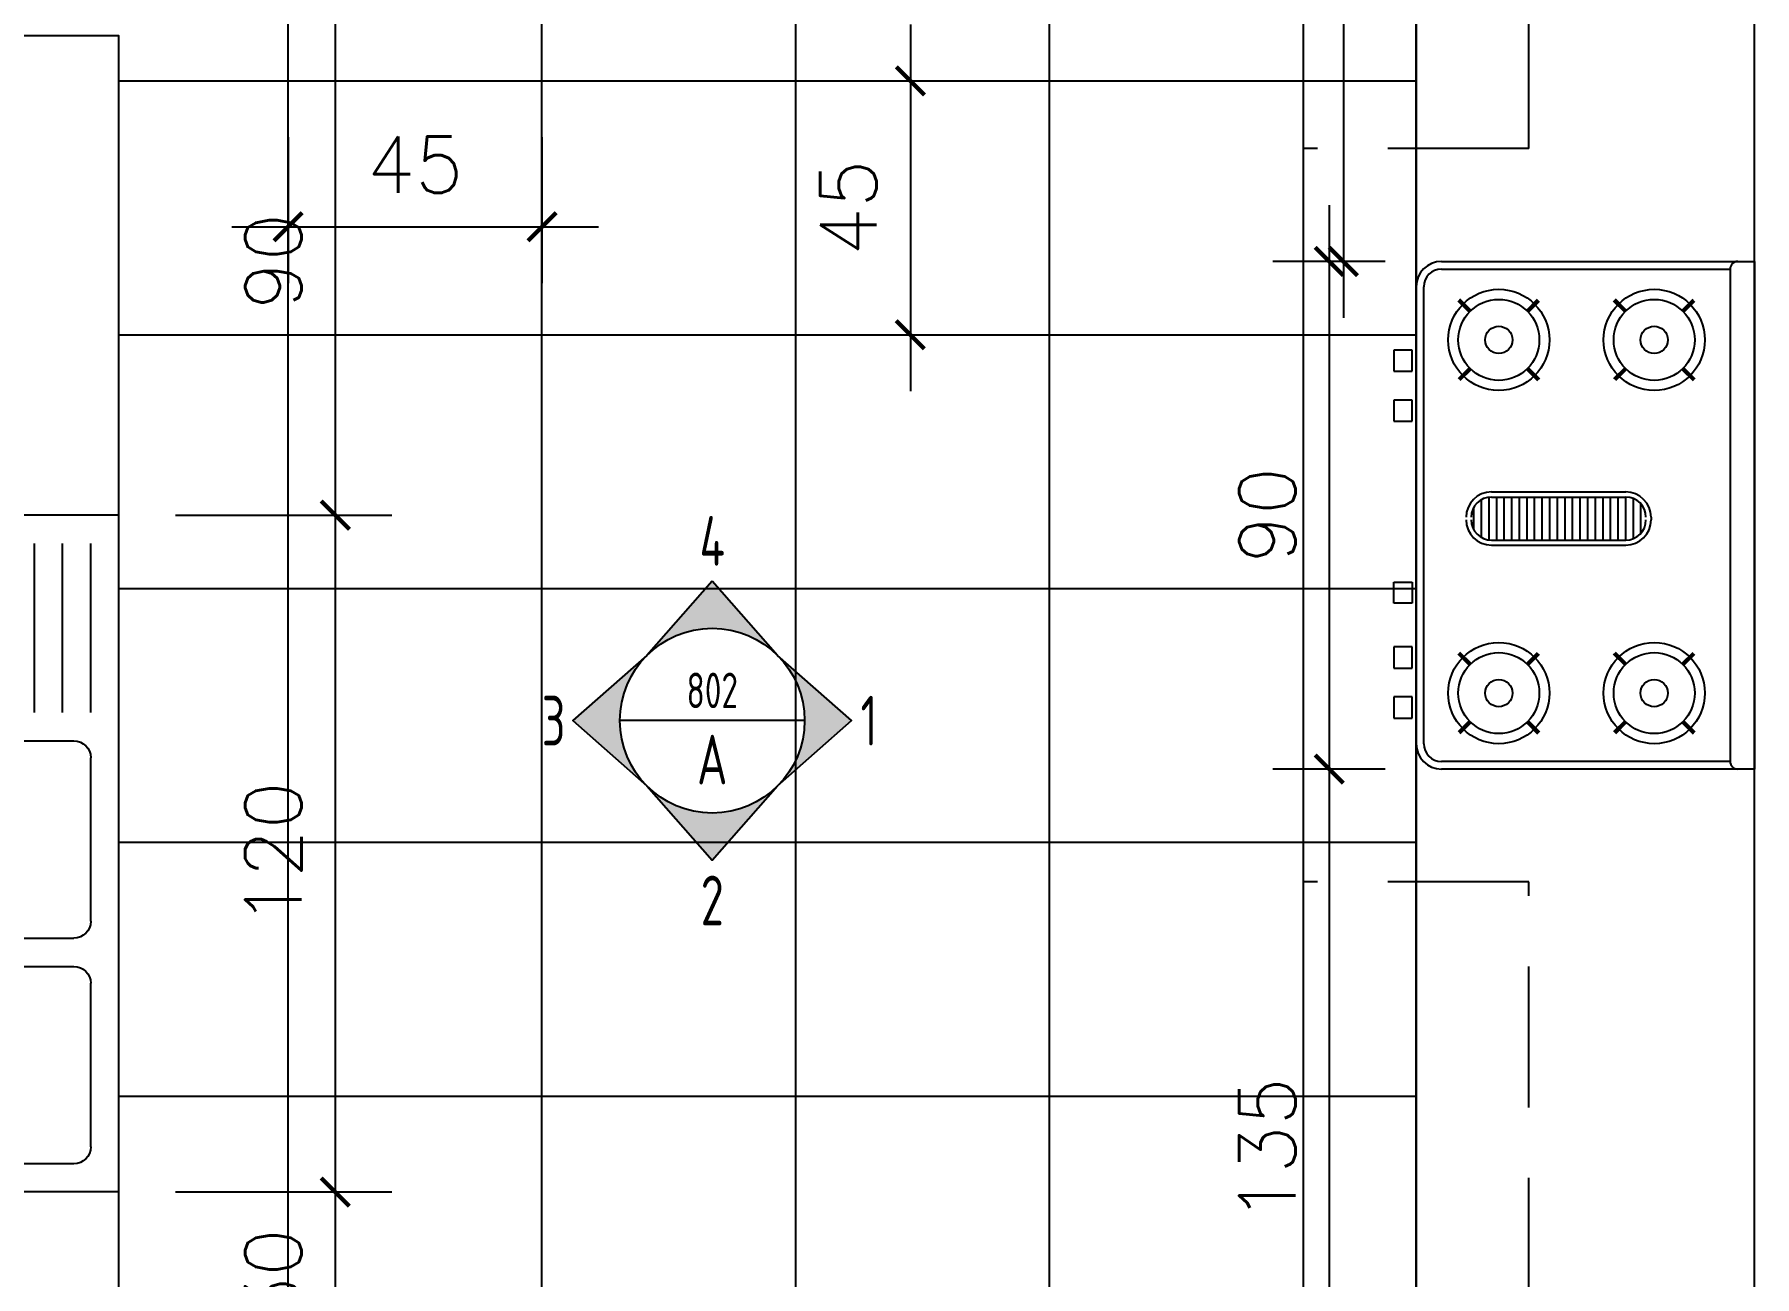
# Model space of a CAD drawing. Header units: centimetres. Extents: x -2623 to 107, y 3 to 2982.
# Drawn here: x -1710 to -1405, y 1813 to 2033.2 of the extents above; entities that cross this region are included whole.
import ezdxf
from ezdxf.enums import TextEntityAlignment as Align
from ezdxf.xclip import XClip

# ---------------------------------------------------------------- set-up
doc = ezdxf.new("R2010")
doc.units = ezdxf.units.CM
doc.header["$LTSCALE"] = 100
doc.header["$MEASUREMENT"] = 0
doc.header["$XCLIPFRAME"] = 0
doc.header["$PDMODE"] = 35
doc.linetypes.add('A0-01 FLOOR PLANS$0$HIDDEN', pattern=[0.375, 0.25, -0.125])
for name, color, linetype in [('A0-01 FLOOR PLANS$0$COUNTERS', 85, 'Continuous'), ('A0-01 FLOOR PLANS$0$KITCHEN', 11, 'Continuous'), ('A0-01 FLOOR PLANS$0$WALL-01', 7, 'Continuous'), ('COUNTERS', 85, 'Continuous'), ('DIM', 1, 'Continuous'), ('ID_Flooring_02', 127, 'Continuous')]:
    doc.layers.add(name, color=color, linetype=linetype)
doc.styles.add('HB25Small', font='ARCHSTYL.SHX', dxfattribs={"width": 0.8, "height": 2.5})
doc.styles.add('HB35Norm', font='ARCHSTYL.SHX', dxfattribs={"width": 0.8, "height": 3.5})
doc.styles.add('ROMANS', font='romans')
doc.dimstyles.new('AS-17-100', dxfattribs={"dimtxt": 10, "dimasz": 5, "dimexe": 10, "dimexo": 10, "dimgap": 6, "dimtad": 1, "dimtoh": 1, "dimdec": 0, "dimdsep": 46, "dimtxsty": 'ROMANS', "dimblk1": 'ARCHTICK', "dimblk2": 'ARCHTICK', "dimsah": 1, "dimcen": 25, "dimdle": 10, "dimclrd": 1, "dimclre": 1, "dimclrt": 2, "dimadec": 0, "dimazin": 0, "dimtfac": 1, "dimtdec": 0, "dimtofl": 0, "dimtmove": 2, "dimatfit": 3, "dimldrblk": 'ARCHTICK', "dimfxl": 1, "dimtolj": 1, "dimtzin": 0, "dimarcsym": 0})

# ---------------------------------------------------------------- blocks, each defined once
blk = doc.blocks.new('A0-01 FLOOR PLANS$0$KITCHEN_SINK-04')
at = {"layer": 'A0-01 FLOOR PLANS$0$KITCHEN'}
for p, q in [((-60, -60), (-60, 0)), ((-60, 0), (60, 0)), ((60, -60), (60, 0)), ((-25, -10), (-55, -10)), ((12, -10), (-17, -10)), ((52, -10), (23, -10)), ((-25, -15), (-55, -15)), ((-20, -13), (-20, -52)), ((15, -13), (15, -52)), ((20, -13), (20, -52)), ((55, -52), (55, -13)), ((-25, -20), (-55, -20)), ((-25, -25), (-55, -25)), ((-25, -30), (-55, -30)), ((-25, -35), (-55, -35)), ((-25, -40), (-55, -40)), ((-25, -45), (-55, -45)), ((-25, -50), (-55, -50)), ((-25, -55), (-55, -55)), ((12, -55), (-17, -55)), ((52, -55), (23, -55)), ((60, -60), (-60.00002028171593, -60))]:
    blk.add_line(p, q, dxfattribs=at)
blk.add_lwpolyline([(31.5, -3.5), (31.5, -6.5), (3.5, -6.5), (3.5, -3.5)], close=True, dxfattribs=at)
for centre, start, end in [((-17, -13), 90, 180), ((12, -13), 0, 90), ((23, -13), 90, 180), ((52, -13), 0, 90), ((-17, -52), 180, 270), ((12, -52), 270, 0), ((23, -52), 180, 270), ((52, -52), 270, 0)]:
    blk.add_arc(centre, 3, start, end, dxfattribs=at)
blk = doc.blocks.new('*X250')
at = {"color": 0}
for p, q in [((34.44, 61.29579367958334), (34.44, 61.45398316324338)), ((34.47000000000001, 61.28988859301094), (34.47000000000001, 61.45988824981549)), ((34.50000000000001, 61.28988842141134), (34.50000000000001, 61.45988842141134)), ((34.53000000000001, 61.28988842141134), (34.53000000000001, 61.45988842141134)), ((34.56000000000001, 61.28988842141134), (34.56000000000001, 61.45988842141134)), ((34.59, 61.28988842141134), (34.59, 61.45988842141134)), ((34.62, 61.28988842141134), (34.62, 61.45988842141134)), ((34.65000000000001, 61.28988842141134), (34.65000000000001, 61.45988842141134)), ((34.68000000000001, 61.28988842141134), (34.68000000000001, 61.45988842141134)), ((34.71000000000001, 61.28988842141134), (34.71000000000001, 61.45988842141134)), ((34.74000000000001, 61.28988842141134), (34.74000000000001, 61.45988842141134)), ((34.77, 61.28988842141134), (34.77, 61.45988842141134)), ((34.8, 61.28988842141134), (34.8, 61.45988842141134)), ((34.83000000000001, 61.28988842141134), (34.83000000000001, 61.45988842141134)), ((34.86000000000001, 61.28988842141134), (34.86000000000001, 61.45988842141134)), ((34.89000000000001, 61.28988842141134), (34.89000000000001, 61.45988842141134)), ((34.92000000000001, 61.28988842141134), (34.92000000000001, 61.45988842141134)), ((34.95, 61.28988842141134), (34.95, 61.45988842141134)), ((34.98, 61.28988842141134), (34.98, 61.45988842141134)), ((35.01000000000001, 61.29042707691369), (35.01000000000001, 61.45934976590703)), ((35.04000000000001, 61.30018886037834), (35.04000000000001, 61.4495879824421)), ((34.41, 61.31716187222577), (34.41, 61.43261497060259)), ((35.07000000000001, 61.32986402450817), (35.07000000000001, 61.41991281831063))]:
    blk.add_line(p, q, dxfattribs=at)
blk = doc.blocks.new('A0-01 FLOOR PLANS$0$COOKER 4')
at = {"layer": 'A0-01 FLOOR PLANS$0$KITCHEN'}
for p, q in [((7296.606315642888, 4452.769971567481), (7352.118244519094, 4452.769971567481)), ((7296.606315642888, 4451.423550232735), (7347.785099808251, 4451.423550232735)), ((7347.785099808251, 4451.423550232735), (7347.785099808251, 4364.116392902227)), ((7349.131521144455, 4452.769971567481), (7352.118244519094, 4452.769971567481)), ((7352.118244519094, 4452.769971567481), (7352.118244519094, 4362.769971567481)), ((7292.118244529011, 4367.258042682814), (7292.118244529011, 4448.281900452147)), ((7293.4646658623, 4367.258042682814), (7293.4646658623, 4448.281900452147)), ((7301.530348133002, 4443.766274174609), (7299.567206882556, 4445.729415423599)), ((7301.689025408223, 4443.924951449831), (7299.725884160695, 4445.888092700277)), ((7301.689025408223, 4443.924951449831), (7299.725884160695, 4445.888092700277)), ((7301.847702683443, 4444.083628726511), (7299.884561435916, 4446.046769975496)), ((7311.685693796736, 4444.083628726511), (7313.648835047181, 4446.046769975496)), ((7311.844371071958, 4443.924951449831), (7313.807512322403, 4445.888092700277)), ((7311.844371071958, 4443.924951449831), (7313.807512322403, 4445.888092700277)), ((7312.003048350095, 4443.766274174609), (7313.966189597623, 4445.729415423599)), ((7329.084536355158, 4443.766274174609), (7327.121395104713, 4445.729415423599)), ((7329.243213630379, 4443.924951449831), (7327.28007238285, 4445.888092700277)), ((7329.243213630379, 4443.924951449831), (7327.28007238285, 4445.888092700277)), ((7329.4018909056, 4444.083628726511), (7327.438749658072, 4446.046769975496)), ((7339.239882018893, 4444.083628726511), (7341.203023269339, 4446.046769975496)), ((7339.398559294113, 4443.924951449831), (7341.361700544559, 4445.888092700277)), ((7339.398559294113, 4443.924951449831), (7341.361700544559, 4445.888092700277)), ((7339.55723657225, 4443.766274174609), (7341.52037781978, 4445.729415423599)), ((7291.392536001756, 4437.060829148849), (7288.171331564626, 4437.060829148849)), ((7288.171331564626, 4437.060829148849), (7288.171331564626, 4433.305853033898)), ((7291.392536001756, 4433.305853033898), (7291.392536001756, 4437.060829148849)), ((7288.171331564626, 4433.305853033898), (7291.392536001756, 4433.305853033898)), ((7301.530348133002, 4433.928283062778), (7299.567206882556, 4431.965141813789)), ((7301.689025408223, 4433.769605786099), (7299.725884160695, 4431.80646453711)), ((7301.689025408223, 4433.769605786099), (7299.725884160695, 4431.80646453711)), ((7301.847702683443, 4433.610928510877), (7299.884561435916, 4431.647787261891)), ((7311.685693796736, 4433.610928510877), (7313.648835047181, 4431.647787261891)), ((7311.844371071958, 4433.769605786099), (7313.807512322403, 4431.80646453711)), ((7312.003048350095, 4433.928283062778), (7313.966189597623, 4431.965141813789)), ((7329.084536355158, 4433.928283062778), (7327.121395104713, 4431.965141813789)), ((7329.243213630379, 4433.769605786099), (7327.28007238285, 4431.80646453711)), ((7329.4018909056, 4433.610928510877), (7327.438749658072, 4431.647787261891)), ((7339.239882018893, 4433.610928510877), (7341.203023269339, 4431.647787261891)), ((7339.398559294113, 4433.769605786099), (7341.361700544559, 4431.80646453711)), ((7339.398559294113, 4433.769605786099), (7341.361700544559, 4431.80646453711)), ((7339.55723657225, 4433.928283062778), (7341.52037781978, 4431.965141813789)), ((7288.171331564626, 4428.173782711531), (7288.171331564626, 4424.418806596576)), ((7291.392536001756, 4428.173782711531), (7288.171331564626, 4428.173782711531)), ((7291.392536001756, 4424.418806596576), (7291.392536001756, 4428.173782711531)), ((7288.171331564626, 4424.418806596576), (7291.392536001756, 4424.418806596576)), ((7305.461073503997, 4411.886824363108), (7329.27326917339, 4411.886824363108)), ((7305.461073503997, 4410.989210139459), (7329.27326917339, 4410.989210139459)), ((7333.761340290183, 4407.398753247774), (7333.761340290183, 4406.94994613522)), ((7305.461073503997, 4403.359489243535), (7329.27326917339, 4403.359489243535)), ((7305.461073503997, 4402.461875019882), (7329.27326917339, 4402.461875019882)), ((7288.171331564626, 4392.162327237583), (7288.171331564626, 4395.917303352535)), ((7288.171331564626, 4395.917303352535), (7291.392536001756, 4395.917303352535)), ((7291.392536001756, 4395.917303352535), (7291.392536001756, 4392.162327237583)), ((7291.392536001756, 4392.162327237583), (7288.171331564626, 4392.162327237583)), ((7291.392536001756, 4384.430108095155), (7288.171331564626, 4384.430108095155)), ((7288.171331564626, 4384.430108095155), (7288.171331564626, 4380.675131980203)), ((7291.392536001756, 4380.675131980203), (7291.392536001756, 4384.430108095155)), ((7301.530348133002, 4381.15318047013), (7299.567206882556, 4383.116321719119)), ((7301.689025408223, 4381.311857745352), (7299.725884160695, 4383.274998995797)), ((7301.689025408223, 4381.311857745352), (7299.725884160695, 4383.274998995797)), ((7301.847702683443, 4381.470535022031), (7299.884561435916, 4383.433676271017)), ((7311.685693796736, 4381.470535022031), (7313.648835047181, 4383.433676271017)), ((7311.844371071958, 4381.311857745352), (7313.807512322403, 4383.274998995797)), ((7311.844371071958, 4381.311857745352), (7313.807512322403, 4383.274998995797)), ((7312.003048350095, 4381.15318047013), (7313.966189597623, 4383.116321719119)), ((7329.084536355158, 4381.15318047013), (7327.121395104713, 4383.116321719119)), ((7329.243213630379, 4381.311857745352), (7327.28007238285, 4383.274998995797)), ((7329.243213630379, 4381.311857745352), (7327.28007238285, 4383.274998995797)), ((7329.4018909056, 4381.470535022031), (7327.438749658072, 4383.433676271017)), ((7339.239882018893, 4381.470535022031), (7341.203023269339, 4383.433676271017)), ((7339.398559294113, 4381.311857745352), (7341.361700544559, 4383.274998995797)), ((7339.398559294113, 4381.311857745352), (7341.361700544559, 4383.274998995797)), ((7339.55723657225, 4381.15318047013), (7341.52037781978, 4383.116321719119)), ((7288.171331564626, 4380.675131980203), (7291.392536001756, 4380.675131980203)), ((7288.171331564626, 4375.543061657837), (7288.171331564626, 4371.788085542882)), ((7291.392536001756, 4375.543061657837), (7288.171331564626, 4375.543061657837)), ((7291.392536001756, 4371.788085542882), (7291.392536001756, 4375.543061657837)), ((7288.171331564626, 4371.788085542882), (7291.392536001756, 4371.788085542882)), ((7301.530348133002, 4371.315189358298), (7299.567206882556, 4369.352048109309)), ((7301.689025408223, 4371.156512081619), (7299.725884160695, 4369.19337083263)), ((7301.689025408223, 4371.156512081619), (7299.725884160695, 4369.19337083263)), ((7301.847702683443, 4370.997834806397), (7299.884561435916, 4369.034693557411)), ((7311.685693796736, 4370.997834806397), (7313.648835047181, 4369.034693557411)), ((7311.844371071958, 4371.156512081619), (7313.807512322403, 4369.19337083263)), ((7312.003048350095, 4371.315189358298), (7313.966189597623, 4369.352048109309)), ((7329.084536355158, 4371.315189358298), (7327.121395104713, 4369.352048109309)), ((7329.243213630379, 4371.156512081619), (7327.28007238285, 4369.19337083263)), ((7329.4018909056, 4370.997834806397), (7327.438749658072, 4369.034693557411)), ((7339.239882018893, 4370.997834806397), (7341.203023269339, 4369.034693557411)), ((7339.398559294113, 4371.156512081619), (7341.361700544559, 4369.19337083263)), ((7339.398559294113, 4371.156512081619), (7341.361700544559, 4369.19337083263)), ((7339.55723657225, 4371.315189358298), (7341.52037781978, 4369.352048109309)), ((7347.785099808251, 4364.116392902227), (7296.606315642888, 4364.116392902227)), ((7352.118244519094, 4362.769971567481), (7296.606315642888, 4362.769971567481)), ((7352.118244519094, 4362.769971567481), (7349.131521144455, 4362.769971567481))]:
    blk.add_line(p, q, dxfattribs=at)
for centre, radius in [((7306.766698241549, 4438.847278617965), 8.976142230600772), ((7334.320886463704, 4438.847278617965), 8.976142230600772), ((7306.766698241549, 4438.847278617965), 7.180913784480616), ((7334.320886463704, 4438.847278617965), 7.180913784480616), ((7306.766698241549, 4438.847278617965), 2.416327780548996), ((7334.320886463704, 4438.847278617965), 2.416327780548996), ((7306.766698241549, 4376.234184913485), 8.976142230600772), ((7306.766698241549, 4376.234184913485), 7.180913784480616), ((7334.320886463704, 4376.234184913485), 8.976142230600772), ((7334.320886463704, 4376.234184913485), 7.180913784480616), ((7306.766698241549, 4376.234184913485), 2.416327780548996), ((7334.320886463704, 4376.234184913485), 2.416327780548996)]:
    blk.add_circle(centre, radius, dxfattribs=at)
for centre, radius, start, end in [((7296.606315642888, 4448.281900452147), 4.488071115300386, 90, 180), ((7296.606315642888, 4448.281900452147), 3.14164978071027, 90, 180), ((7349.131521144455, 4451.423550232735), 1.346421334590116, 90, 180), ((7305.461073503997, 4407.398753247774), 4.488071115300386, 90, 180), ((7305.461073503997, 4407.398753247774), 3.590456892240308, 90, 180), ((7329.27326917339, 4407.398753247774), 4.488071115300386, 0, 90), ((7329.27326917339, 4407.398753247774), 3.590456892240308, 0, 90), ((7305.461073503997, 4406.94994613522), 4.488071115300386, 180, 270), ((7305.461073503997, 4406.94994613522), 3.590456892240308, 180, 270), ((7329.27326917339, 4406.94994613522), 3.590456892240308, 270, 0), ((7329.27326917339, 4406.94994613522), 4.488071115300386, 270, 0), ((7296.606315642888, 4367.258042682814), 4.488071115300386, 180, 270), ((7296.606315642888, 4367.258042682814), 3.14164978071027, 180, 270), ((7349.131521144455, 4364.116392902227), 1.346421334590116, 180, 270)]:
    blk.add_arc(centre, radius, start, end, dxfattribs=at)
at = {"layer": 'A0-01 FLOOR PLANS$0$KITCHEN', "extrusion": (0, 0, -1), "xscale": 44.88071115300364, "yscale": 44.88071115300364, "zscale": -44.88071115303856}
blk.add_blockref('*X250', (-8876.3188191859, 1652.625710402204), dxfattribs=at)
blk = doc.blocks.new('A0-01 FLOOR PLANS')
at = {"layer": 'A0-01 FLOOR PLANS$0$COUNTERS'}
for p, q in [((-1465, 1768.000000000005), (-1465, 2128.000000000005)), ((-1695, 2032.999999999978), (-1755, 2032.999999999978)), ((-1695, 1708.000000000005), (-1695, 2032.999999999978))]:
    blk.add_line(p, q, dxfattribs=at)
at = {"layer": 'A0-01 FLOOR PLANS$0$COUNTERS', "linetype": 'A0-01 FLOOR PLANS$0$HIDDEN'}
for p, q in [((-1445, 2013.000000000005), (-1445, 2128.000000000005)), ((-1485, 1883.000000000005), (-1485, 2013.000000000005)), ((-1445, 2013.000000000005), (-1485, 2013.000000000005)), ((-1445, 1883.000000000005), (-1485, 1883.000000000005)), ((-1445, 1768.000000000005), (-1445, 1883.000000000005))]:
    blk.add_line(p, q, dxfattribs=at)
at = {"layer": 'A0-01 FLOOR PLANS$0$WALL-01'}
blk.add_line((-1405, 1648.000000000005), (-1405, 2128.000000000005), dxfattribs=at)
at = {"layer": 'A0-01 FLOOR PLANS$0$KITCHEN'}
blk.add_blockref('A0-01 FLOOR PLANS$0$COOKER 4', (-8757.118244519093, -2459.769971567475), dxfattribs=at)
at = {"layer": 'A0-01 FLOOR PLANS$0$KITCHEN', "xscale": -1.000000000000005, "rotation": 90}
blk.add_blockref('A0-01 FLOOR PLANS$0$KITCHEN_SINK-04', (-1754.999999999999, 1888.000000000005), dxfattribs=at)
blk = doc.blocks.new('ELEVATN')
at = {"linetype": 'ByBlock'}
for points in [[(4.596194077712482, 4.596194077712425), (-5.684341886080801e-14, 9.80769564967295), (-4.596194077712596, 4.596194077712425, -0.4142135623730931)], [(-4.596194077712596, 4.596194077712425), (-9.807695649673121, 0), (-4.596194077712596, -4.59619407771288, -0.4142135623730931)], [(4.596194077712482, 4.596194077712425), (9.807695649673008, 0), (4.596194077712482, -4.59619407771288, 0.4142135623730931)], [(4.596194077712482, -4.59619407771288), (-5.684341886080801e-14, -9.80769564967295), (-4.596194077712596, -4.59619407771288, 0.4142135623730931)]]:
    blk.add_hatch(color=256, dxfattribs=at).paths.add_polyline_path(points)
blk.add_line((6.499999999999943, 0), (-6.500000000000057, 0), dxfattribs=at)
blk.add_lwpolyline([(-5.684341886080801e-14, -9.80769564967295), (-4.596194077712596, -4.59619407771288), (-9.807695649673121, 0), (-4.596194077712596, 4.596194077712425), (-5.684341886080801e-14, 9.80769564967295), (4.596194077712482, 4.596194077712425), (9.807695649673008, 0), (4.596194077712482, -4.59619407771288)], close=True, dxfattribs=at)
blk.add_lwpolyline([(6.499999999999943, 0, 0.9999999999999999), (-6.500000000000057, 0, 0.9999999999999999)], format="xyb", close=True, dxfattribs=at)
at = {"color": 0, "linetype": 'ByBlock', "width": 0.8, "flags": 4}
for tag, height, style, p in [('TOP', 3.5, 'HB35Norm', (3.299600857506675, 16.36734951477926)), ('ELEV', 3.5, 'HB35Norm', (4.338364090425499, 6.453269649811318)), ('SHEET', 2.5, 'HB25Small', (4.10267831488926, 0.5236679964720818)), ('BOTTOM', 3.5, 'HB35Norm', (7.14913519126452, -8.937534792909295))]:
    blk.add_attdef(tag, text='', height=height, dxfattribs=dict(at, style=style)).set_placement(p, align=Align.MIDDLE_CENTER)
at = {"color": 0, "linetype": 'ByBlock', "style": 'HB35Norm', "width": 0.8, "flags": 4}
blk.add_attdef('LEFT', text='', height=3.5, dxfattribs=at).set_placement((-2.011681955190173, 3.714907360934983), align=Align.MIDDLE_RIGHT)
blk.add_attdef('RIGHT', text='', height=3.5, dxfattribs=at).set_placement((10.43832051006086, 3.714907360934983), align=Align.MIDDLE_LEFT)
blk = doc.blocks.new('_ARCHTICK')
at = {"color": 0, "linetype": 'ByBlock', "const_width": 0.15}
blk.add_lwpolyline([(-0.5, -0.5), (0.5, 0.5)], dxfattribs=at)
blk = doc.blocks.new('*D14')
at = {"layer": 'Defpoints', "color": 0, "transparency": 16777216}
for p in [(-1665, 2025), (-1620, 2025), (-1620, 1999.144657485836)]:
    blk.add_point(p, dxfattribs=at)
at = {"layer": 'DIM', "color": 1, "lineweight": -2, "transparency": 16777216}
for p, q in [((-1665, 2015), (-1665, 1989.144657485836)), ((-1620, 2015), (-1620, 1989.144657485836)), ((-1675, 1999.144657485836), (-1610, 1999.144657485836))]:
    blk.add_line(p, q, dxfattribs=at)
at = {"layer": 'DIM', "color": 1, "lineweight": -2, "transparency": 16777216, "xscale": 5, "yscale": 5, "zscale": 5, "rotation": 180}
blk.add_blockref('_ARCHTICK', (-1665, 1999.144657485836), dxfattribs=at)
at = {"layer": 'DIM', "color": 1, "lineweight": -2, "transparency": 16777216, "xscale": 5, "yscale": 5, "zscale": 5}
blk.add_blockref('_ARCHTICK', (-1620, 1999.144657485836), dxfattribs=at)
at = {"layer": 'DIM', "color": 2, "transparency": 16777216, "insert": (-1642.5, 2010.144657485836), "char_height": 10, "attachment_point": 5, "style": 'ROMANS'}
blk.add_mtext('\\A1;45', dxfattribs=at)
blk = doc.blocks.new('*D15')
at = {"layer": 'Defpoints', "color": 0, "transparency": 16777216}
for p in [(-1575.000000000001, 2025.000000000001), (-1575.000000000001, 1980.000000000001), (-1554.682801804059, 1980.000000000001)]:
    blk.add_point(p, dxfattribs=at)
at = {"layer": 'DIM', "color": 1, "lineweight": -2, "transparency": 16777216}
for p, q in [((-1554.682801804059, 2035.000000000001), (-1554.682801804059, 1970.000000000001)), ((-1565.000000000001, 2025.000000000001), (-1544.682801804059, 2025.000000000001)), ((-1565.000000000001, 1980.000000000001), (-1544.682801804059, 1980.000000000001))]:
    blk.add_line(p, q, dxfattribs=at)
at = {"layer": 'DIM', "color": 1, "lineweight": -2, "transparency": 16777216, "xscale": 5, "yscale": 5, "zscale": 5}
for p, rotation in [((-1554.682801804059, 2025.000000000001), 90), ((-1554.682801804059, 1980.000000000001), 270)]:
    blk.add_blockref('_ARCHTICK', p, dxfattribs=dict(at, rotation=rotation))
at = {"layer": 'DIM', "color": 2, "transparency": 16777216, "insert": (-1565.682801804058, 2002.500000000001), "char_height": 10, "attachment_point": 5, "rotation": 90, "style": 'ROMANS'}
blk.add_mtext('\\A1;45', dxfattribs=at)
blk = doc.blocks.new('*D16')
at = {"layer": 'Defpoints', "color": 0, "transparency": 16777216}
for p in [(-1465, 2128.000000000006), (-1477.906547543665, 1993.000000000006), (-1460.511928876206, 1993.000000000006)]:
    blk.add_point(p, dxfattribs=at)
at = {"layer": 'DIM', "color": 1, "lineweight": -2, "transparency": 16777216}
for p, q in [((-1477.906547543665, 2138.000000000006), (-1477.906547543665, 1983.000000000006)), ((-1475, 2128.000000000006), (-1487.906547543665, 2128.000000000006)), ((-1470.511928876206, 1993.000000000006), (-1487.906547543665, 1993.000000000006))]:
    blk.add_line(p, q, dxfattribs=at)
at = {"layer": 'DIM', "color": 1, "lineweight": -2, "transparency": 16777216, "xscale": 5, "yscale": 5, "zscale": 5}
for p, rotation in [((-1477.906547543665, 2128.000000000006), 90), ((-1477.906547543665, 1993.000000000006), 270)]:
    blk.add_blockref('_ARCHTICK', p, dxfattribs=dict(at, rotation=rotation))
at = {"layer": 'DIM', "color": 2, "transparency": 16777216, "insert": (-1488.906547543664, 2060.500000000006), "char_height": 10, "attachment_point": 5, "rotation": 90, "style": 'ROMANS'}
blk.add_mtext('\\A1;135', dxfattribs=at)
blk = doc.blocks.new('*D17')
at = {"layer": 'Defpoints', "color": 0, "transparency": 16777216}
for p in [(-1460.511928876206, 1993.000000000006), (-1480.406547543665, 1903.000000000006), (-1460.511928876206, 1903.000000000006)]:
    blk.add_point(p, dxfattribs=at)
at = {"layer": 'DIM', "color": 1, "lineweight": -2, "transparency": 16777216}
for p, q in [((-1480.406547543665, 2003.000000000006), (-1480.406547543665, 1893.000000000006)), ((-1470.511928876206, 1993.000000000006), (-1490.406547543665, 1993.000000000006)), ((-1470.511928876206, 1903.000000000006), (-1490.406547543665, 1903.000000000006))]:
    blk.add_line(p, q, dxfattribs=at)
at = {"layer": 'DIM', "color": 1, "lineweight": -2, "transparency": 16777216, "xscale": 5, "yscale": 5, "zscale": 5}
for p, rotation in [((-1480.406547543665, 1993.000000000006), 90), ((-1480.406547543665, 1903.000000000006), 270)]:
    blk.add_blockref('_ARCHTICK', p, dxfattribs=dict(at, rotation=rotation))
at = {"layer": 'DIM', "color": 2, "transparency": 16777216, "insert": (-1491.406547543664, 1948.000000000006), "char_height": 10, "attachment_point": 5, "rotation": 90, "style": 'ROMANS'}
blk.add_mtext('\\A1;90', dxfattribs=at)
blk = doc.blocks.new('*D18')
at = {"layer": 'Defpoints', "color": 0, "transparency": 16777216}
for p in [(-1460.511928876206, 1903.000000000006), (-1480.406547543666, 1768.000000000006), (-1465, 1768.000000000006)]:
    blk.add_point(p, dxfattribs=at)
at = {"layer": 'DIM', "color": 1, "lineweight": -2, "transparency": 16777216}
for p, q in [((-1480.406547543666, 1913.000000000006), (-1480.406547543666, 1758.000000000006)), ((-1470.511928876206, 1903.000000000006), (-1490.406547543666, 1903.000000000006)), ((-1475, 1768.000000000006), (-1490.406547543666, 1768.000000000006))]:
    blk.add_line(p, q, dxfattribs=at)
at = {"layer": 'DIM', "color": 1, "lineweight": -2, "transparency": 16777216, "xscale": 5, "yscale": 5, "zscale": 5}
for p, rotation in [((-1480.406547543666, 1903.000000000006), 90), ((-1480.406547543666, 1768.000000000006), 270)]:
    blk.add_blockref('_ARCHTICK', p, dxfattribs=dict(at, rotation=rotation))
at = {"layer": 'DIM', "color": 2, "transparency": 16777216, "insert": (-1491.406547543665, 1835.500000000006), "char_height": 10, "attachment_point": 5, "rotation": 90, "style": 'ROMANS'}
blk.add_mtext('\\A1;135', dxfattribs=at)
blk = doc.blocks.new('*D25')
at = {"layer": 'Defpoints', "color": 0, "transparency": 16777216}
for p in [(-1702.500000000834, 2118.000000000007), (-1702.500000000834, 2037.999999999979), (-1656.642929688816, 2037.999999999979)]:
    blk.add_point(p, dxfattribs=at)
at = {"layer": 'DIM', "color": 1, "lineweight": -2, "transparency": 16777216}
for p, q in [((-1656.642929688816, 2128.000000000007), (-1656.642929688816, 2027.999999999979)), ((-1692.500000000834, 2118.000000000007), (-1646.642929688816, 2118.000000000007)), ((-1692.500000000834, 2037.999999999979), (-1646.642929688816, 2037.999999999979))]:
    blk.add_line(p, q, dxfattribs=at)
at = {"layer": 'DIM', "color": 1, "lineweight": -2, "transparency": 16777216, "xscale": 5, "yscale": 5, "zscale": 5}
for p, rotation in [((-1656.642929688816, 2118.000000000007), 90), ((-1656.642929688816, 2037.999999999979), 270)]:
    blk.add_blockref('_ARCHTICK', p, dxfattribs=dict(at, rotation=rotation))
at = {"layer": 'DIM', "color": 2, "transparency": 16777216, "insert": (-1667.642929688815, 2077.999999999993), "char_height": 10, "attachment_point": 5, "rotation": 90, "style": 'ROMANS'}
blk.add_mtext('\\A1;80', dxfattribs=at)
blk = doc.blocks.new('*D26')
at = {"layer": 'Defpoints', "color": 0, "transparency": 16777216}
for p in [(-1702.500000000834, 2037.999999999979), (-1695.000000000001, 1948.000000000007), (-1656.64292968882, 1948.000000000007)]:
    blk.add_point(p, dxfattribs=at)
at = {"layer": 'DIM', "color": 1, "lineweight": -2, "transparency": 16777216}
for p, q in [((-1656.64292968882, 2047.999999999979), (-1656.64292968882, 1938.000000000007)), ((-1692.500000000834, 2037.999999999979), (-1646.64292968882, 2037.999999999979)), ((-1685.000000000001, 1948.000000000007), (-1646.64292968882, 1948.000000000007))]:
    blk.add_line(p, q, dxfattribs=at)
at = {"layer": 'DIM', "color": 1, "lineweight": -2, "transparency": 16777216, "xscale": 5, "yscale": 5, "zscale": 5}
for p, rotation in [((-1656.64292968882, 2037.999999999979), 90), ((-1656.64292968882, 1948.000000000007), 270)]:
    blk.add_blockref('_ARCHTICK', p, dxfattribs=dict(at, rotation=rotation))
at = {"layer": 'DIM', "color": 2, "transparency": 16777216, "insert": (-1667.642929688819, 1992.999999999993), "char_height": 10, "attachment_point": 5, "rotation": 90, "style": 'ROMANS'}
blk.add_mtext('\\A1;90', dxfattribs=at)
blk = doc.blocks.new('*D27')
at = {"layer": 'Defpoints', "color": 0, "transparency": 16777216}
for p in [(-1695.000000000001, 1948.000000000007), (-1695, 1828.000000000006), (-1656.64292968882, 1828.000000000006)]:
    blk.add_point(p, dxfattribs=at)
at = {"layer": 'DIM', "color": 1, "lineweight": -2, "transparency": 16777216}
for p, q in [((-1656.64292968882, 1958.000000000007), (-1656.64292968882, 1818.000000000006)), ((-1685.000000000001, 1948.000000000007), (-1646.64292968882, 1948.000000000007)), ((-1685, 1828.000000000006), (-1646.64292968882, 1828.000000000006))]:
    blk.add_line(p, q, dxfattribs=at)
at = {"layer": 'DIM', "color": 1, "lineweight": -2, "transparency": 16777216, "xscale": 5, "yscale": 5, "zscale": 5}
for p, rotation in [((-1656.64292968882, 1948.000000000007), 90), ((-1656.64292968882, 1828.000000000006), 270)]:
    blk.add_blockref('_ARCHTICK', p, dxfattribs=dict(at, rotation=rotation))
at = {"layer": 'DIM', "color": 2, "transparency": 16777216, "insert": (-1667.642929688819, 1888.000000000007), "char_height": 10, "attachment_point": 5, "rotation": 90, "style": 'ROMANS'}
blk.add_mtext('\\A1;120', dxfattribs=at)
blk = doc.blocks.new('*D28')
at = {"layer": 'Defpoints', "color": 0, "transparency": 16777216}
for p in [(-1695, 1828.000000000006), (-1695.000000000001, 1798.000000000007), (-1656.642929688823, 1798.000000000007)]:
    blk.add_point(p, dxfattribs=at)
at = {"layer": 'DIM', "color": 1, "lineweight": -2, "transparency": 16777216}
for p, q in [((-1656.642929688823, 1838.000000000006), (-1656.642929688823, 1788.000000000007)), ((-1685, 1828.000000000006), (-1646.642929688823, 1828.000000000006)), ((-1685.000000000001, 1798.000000000007), (-1646.642929688823, 1798.000000000007))]:
    blk.add_line(p, q, dxfattribs=at)
at = {"layer": 'DIM', "color": 1, "lineweight": -2, "transparency": 16777216, "xscale": 5, "yscale": 5, "zscale": 5}
for p, rotation in [((-1656.642929688823, 1828.000000000006), 90), ((-1656.642929688823, 1798.000000000007), 270)]:
    blk.add_blockref('_ARCHTICK', p, dxfattribs=dict(at, rotation=rotation))
at = {"layer": 'DIM', "color": 2, "transparency": 16777216, "insert": (-1667.642929688822, 1813.000000000007), "char_height": 10, "attachment_point": 5, "rotation": 90, "style": 'ROMANS'}
blk.add_mtext('\\A1;30', dxfattribs=at)

msp = doc.modelspace()

# ---------------------------------------------------------------- linework, layer by layer
at = {"layer": 'COUNTERS'}
for points in [[(-1465, 2128.000000000005), (-1465, 1768.000000000005), (-1405, 1768.000000000005)], [(-1519.978052088769, 1648.000000000005), (-1519.978052088769, 1708.000000000006), (-1695, 1708.000000000006), (-1695, 2032.999999999978), (-1755, 2032.999999999978)]]:
    msp.add_lwpolyline(points, dxfattribs=at)
at = {"layer": 'ID_Flooring_02', "linetype": 'Continuous'}
for p, q in [((-1665, 1708.000000000006), (-1665, 2128.00000000018)), ((-1620, 1708.000000000006), (-1620, 2128.00000000018)), ((-1575, 1708.000000000006), (-1575, 2128.00000000018)), ((-1530, 1708.000000000006), (-1530, 2128.00000000018)), ((-1485, 1648.000000000005), (-1485, 2128.00000000018)), ((-1695.000000000922, 2025), (-1465, 2025)), ((-1695.000000000791, 1980), (-1465, 1980)), ((-1695.00000000066, 1935), (-1465, 1935)), ((-1695.000000000529, 1890), (-1465, 1890)), ((-1695.000000000398, 1845), (-1465, 1845))]:
    msp.add_line(p, q, dxfattribs=at)

# ---------------------------------------------------------------- block references
ref = msp.add_blockref('ELEVATN', (-1589.809642842034, 1911.571923190517), dxfattribs=dict(xscale=-2.519680000000335, yscale=2.519680000000335, zscale=2.519680000000335, rotation=180))
ref.add_attrib('TOP', '2', dxfattribs={"color": 0, "linetype": 'ByBlock', "height": 8.818879999999028, "style": 'HB35Norm', "width": 0.8000000000000002, "flags": 4}).set_placement((-1589.809642842034, 1879.691817744308), align=Align.MIDDLE_CENTER)
ref.add_attrib('RIGHT', '1', dxfattribs={"color": 0, "linetype": 'ByBlock', "height": 8.818879999999028, "style": 'HB35Norm', "width": 0.8000000000000002, "flags": 4}).set_placement((-1563.508415419187, 1911.571923190517), align=Align.MIDDLE_LEFT)
ref.add_attrib('BOTTOM', '4', dxfattribs={"color": 0, "linetype": 'ByBlock', "height": 8.818879999999028, "style": 'HB35Norm', "width": 0.8000000000000002, "flags": 4}).set_placement((-1589.809642842034, 1943.452028636726), align=Align.MIDDLE_CENTER)
ref.add_attrib('LEFT', '3', dxfattribs={"color": 0, "linetype": 'ByBlock', "height": 8.818879999999028, "style": 'HB35Norm', "width": 0.8000000000000002, "flags": 4}).set_placement((-1615.817245172651, 1911.571923190517), align=Align.MIDDLE_RIGHT)
ref.add_attrib('ELEV', 'A', dxfattribs={"color": 0, "linetype": 'ByBlock', "height": 8.818879999999028, "style": 'HB35Norm', "width": 0.8000000000000002, "flags": 4}).set_placement((-1589.809642842034, 1904.672126498561), align=Align.MIDDLE_CENTER)
ref.add_attrib('SHEET', '802', dxfattribs={"color": 0, "linetype": 'ByBlock', "height": 6.299199999999307, "style": 'HB25Small', "width": 0.7999999999999999, "flags": 4}).set_placement((-1589.809642842034, 1916.938431541108), align=Align.MIDDLE_CENTER)
at = {"layer": 'DIM'}
ref = msp.add_blockref('A0-01 FLOOR PLANS', (0, 0), dxfattribs=at)
XClip(ref).set_block_clipping_path([(-1780, 1638.000000000006), (-1385, 2153.000000000006)])

# ---------------------------------------------------------------- dimensions: what is measured, and where the dimension line sits
for base, p1, p2, picture, middle in [((-1477.906547543665, 1993.000000000006), (-1465, 2128.000000000005), (-1460.511928876205, 1993.000000000005), '*D16', (-1488.906547543664, 2060.500000000006)), ((-1656.642929688816, 2037.999999999979), (-1702.500000000833, 2118.000000000006), (-1702.500000000833, 2037.999999999978), '*D25', (-1667.642929688815, 2077.999999999993)), ((-1656.64292968882, 1948.000000000007), (-1702.500000000833, 2037.999999999978), (-1695, 1948.000000000006), '*D26', (-1667.642929688819, 1992.999999999993)), ((-1554.682801804059, 1980.000000000001), (-1575, 2025), (-1575, 1980), '*D15', (-1565.682801804058, 2002.500000000001)), ((-1480.406547543665, 1903.000000000006), (-1460.511928876205, 1993.000000000005), (-1460.511928876205, 1903.000000000005), '*D17', (-1491.406547543664, 1948.000000000006)), ((-1656.64292968882, 1828.000000000006), (-1695, 1948.000000000006), (-1694.999999999999, 1828.000000000005), '*D27', (-1667.642929688819, 1888.000000000007)), ((-1480.406547543666, 1768.000000000006), (-1460.511928876205, 1903.000000000005), (-1465, 1768.000000000005), '*D18', (-1491.406547543665, 1835.500000000006)), ((-1656.642929688823, 1798.000000000007), (-1694.999999999999, 1828.000000000005), (-1695, 1798.000000000006), '*D28', (-1667.642929688822, 1813.000000000007))]:
    dim = msp.add_linear_dim(base=base, p1=p1, p2=p2, angle=90, dimstyle='AS-17-100', dxfattribs=at)
    dim.commit()
    dim.dimension.update_dxf_attribs({"geometry": picture, "text_midpoint": middle})
dim = msp.add_linear_dim(base=(-1620, 1999.144657485836), p1=(-1665, 2025), p2=(-1620, 2025), dimstyle='AS-17-100', dxfattribs=at)
dim.commit()
dim.dimension.update_dxf_attribs({"geometry": '*D14', "text_midpoint": (-1642.5, 2010.144657485836)})

doc.saveas('drawing.dxf')
